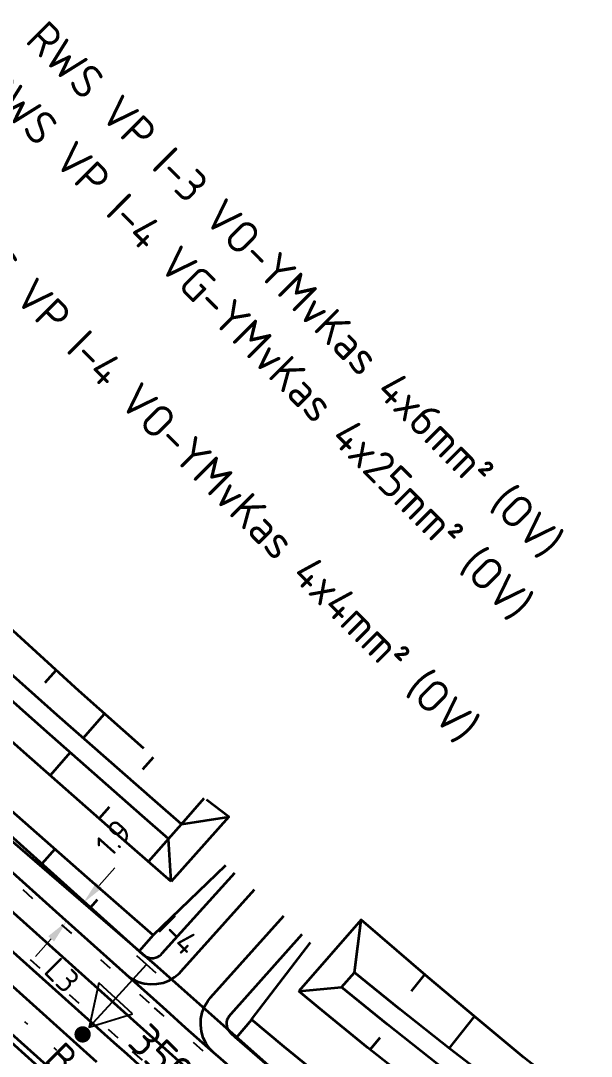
# Model space of a CAD drawing. Header units: metres. Extents: x 134219 to 139080, y 438661 to 444352.
# Drawn here: x 138175.8 to 138219.5, y 439640.5 to 439719.7 of the extents above; entities that cross this region are included whole.
import ezdxf
from ezdxf.enums import TextEntityAlignment as Align

# ---------------------------------------------------------------- set-up
doc = ezdxf.new("R2010")
doc.units = ezdxf.units.M
doc.linetypes.add('13strp', pattern=[4, 1, -3])
doc.linetypes.add('30270strp', pattern=[3, 0.3, -2.7])
doc.layers.get('DEFPOINTS').update_dxf_attribs({"color": 193})
for name, color, linetype, lineweight in [('N-WE-KL-ET-T18', 1, 'Continuous', 18), ('N-WE-KL-ET-T25', 7, 'Continuous', 25), ('N-WE-KL-ET_LS_OV_ARMATUUR-S', 7, 'Continuous', 25), ('N-WE-KL-ET_LS_OV_ARMATUUR-T18', 1, 'Continuous', 25), ('N-WE-KL-ET_LS_OV_KABEL-G', 10, 'KL-LS-OV-N', 35), ('N-WE-KL-ET_LS_OV_KABEL-M', 7, 'Continuous', 18), ('N-WE-KL-ET_LS_OV_KABEL-T25', 7, 'Continuous', 25), ('Utd-ondergr-nw', 8, '13strp', 35)]:
    doc.layers.add(name, color=color, linetype=linetype, lineweight=lineweight)
doc.layers.add('N-WE-KL-ET_LS_OV_ARMATUUR-T25', color=2, linetype='Continuous')
doc.layers.add('Utd-weg-nw', color=8, linetype='Continuous')
doc.styles.add('ISO18', font='NLCS-ISO.ttf')
doc.styles.add('ISO25', font='NLCS-ISO.ttf')
doc.styles.add('NLCS-ISO', font='NLCS-ISO.ttf')
doc.styles.add('NLCS_18', font='NLCS-ISO.ttf', dxfattribs={"height": 1.8})
doc.styles.add('NLCS_25', font='NLCS-ISO.ttf', dxfattribs={"height": 2.5})
doc.linetypes.add('KL-LS-OV-N', pattern='A,4,-1,[103,NLCS.SHX,S=0.75,R=0,X=0,Y=0],-1,4,-1.5,["0V",Standard,S=1,R=0,X=0,Y=-0.5],-3', length=14.5)
doc.dimstyles.new('NLCS_t18_pijl_Dimension_l3_h1', dxfattribs={"dimtxt": 1.8, "dimasz": 1.8, "dimexe": 2, "dimexo": 2, "dimgap": 0.7, "dimtad": 1, "dimdec": 1, "dimzin": 0, "dimdsep": 46, "dimtxsty": 'NLCS_18', "dimcen": 2.5, "dimdle": 2, "dimclrd": 256, "dimclre": 256, "dimclrt": 256, "dimadec": 1, "dimazin": 0, "dimtfac": 1, "dimtdec": 1, "dimtofl": 0, "dimtmove": 1, "dimatfit": 0, "dimfxl": 0, "dimtolj": 1, "dimtzin": 0, "dimlwd": 18, "dimlwe": 18, "dimarcsym": 0})

# ---------------------------------------------------------------- blocks, each defined once
blk = doc.blocks.new('SKL-ET_OV_ARMATUUR_HD_NATRIUM_1x100W-SO')
for points in [[(3.493, -1.757), (6.493, 0), (3.493, 1.757)], [(3.493, 1.757), (3.493, -1.757)], [(0, 1), (0, -1)], [(3.493, 0), (0, 0)], [(3.493, 0), (6.5, 0)]]:
    blk.add_lwpolyline(points)
at = {"const_width": 0.625}
blk.add_lwpolyline([(6.938, 0, 1), (7.562, 0, 1)], format="xyb", close=True, dxfattribs=at)
at = {"layer": 'N-WE-KL-ET-T18', "linetype": 'ByBlock', "style": 'NLCS-ISO'}
blk.add_attdef('GROEPSNUMMER', text='', height=1.8, dxfattribs=at).set_placement((-2, -4), align=Align.RIGHT)
blk.add_attdef('FASE-AANSLUITING', (10, -4), '', height=1.8, dxfattribs=at)
at = {"layer": 'N-WE-KL-ET-T18', "linetype": 'ByBlock', "style": 'NLCS-ISO', "flags": 1}
for tag, p in [('TYPE_ARMATUUR', (7.765, -13.456)), ('TYPE_FABRIKAAT', (7.765, -17.24)), ('VERMOGEN_LAMP', (7.765, -21.025)), ('SPIEGELSTAND', (7.765, -24.809)), ('HOOGTE_LICHTMAST', (7.765, -28.594)), ('UITLEGGERHOEK', (7.765, -32.378)), ('TYPE_LICHTMAST', (7.765, -36.163)), ('BOTSVRIENDELIJK', (7.765, -39.947)), ('POSITIE_LICHTMAST', (7.765, -43.732)), ('KABELAANSLUITING', (7.765, -47.516)), ('VOEDINGSPUNT', (7.765, -51.301))]:
    blk.add_attdef(tag, p, '', height=1.8, dxfattribs=at)
at = {"layer": 'N-WE-KL-ET-T25', "linetype": 'ByBlock', "style": 'NLCS-ISO'}
blk.add_attdef('MASTNUMMER', text='', height=2.5, dxfattribs=at).set_placement((4, 4.31), align=Align.MIDDLE)
at = {"layer": 'N-WE-KL-ET-T25', "linetype": 'ByBlock', "style": 'NLCS-ISO', "flags": 1}
blk.add_attdef('TYPE_SYMBOOL', (7.765, -10.056), '', height=2.5, dxfattribs=at)
blk = doc.blocks.new('*D524')
at = {"layer": 'DEFPOINTS', "color": 0, "transparency": 16777216}
for p in [(138180.575, 439652.209), (138180.575, 439652.209), (138179.306, 439650.794)]:
    blk.add_point(p, dxfattribs=at)
at = {"layer": 'N-WE-KL-ET_LS_OV_KABEL-M', "linetype": 'Continuous', "lineweight": 18, "transparency": 16777216}
for p, q in [((138181.776, 439653.55), (138182.977, 439654.89)), ((138178.105, 439649.453), (138176.904, 439648.113))]:
    blk.add_line(p, q, dxfattribs=at)
at = {"layer": 'N-WE-KL-ET_LS_OV_KABEL-M', "lineweight": 18, "transparency": 16777216}
for p, q in [((138180.575, 439652.209), (138179.085, 439653.544)), ((138179.306, 439650.794), (138177.817, 439652.129))]:
    blk.add_line(p, q, dxfattribs=at)
at = {"layer": 'N-WE-KL-ET_LS_OV_KABEL-M', "transparency": 16777216}
for points in [[(138181.553, 439653.75), (138182, 439653.349), (138180.575, 439652.209)], [(138177.881, 439649.654), (138178.328, 439649.253), (138179.306, 439650.794)]]:
    blk.add_solid(points, dxfattribs=at)
at = {"layer": 'N-WE-KL-ET_LS_OV_KABEL-M', "transparency": 16777216, "insert": (138182.884, 439657.183), "char_height": 1.8, "attachment_point": 5, "rotation": 48.13236, "style": 'NLCS_18'}
blk.add_mtext('\\A1;1.9', dxfattribs=at)

msp = doc.modelspace()

# ---------------------------------------------------------------- linework, layer by layer
at = {"layer": 'N-WE-KL-ET_LS_OV_KABEL-G', "elevation": 1.529, "flags": 128}
msp.add_lwpolyline([(138133.391, 439694.255), (138133.417, 439694.214), (138156.729, 439673.601), (138171.205, 439660.277), (138186.021, 439647.52), (138201.161, 439634.058), (138216.608, 439621.964), (138233.948, 439609.266), (138249.422, 439599.402), (138266.569, 439589.165), (138289.415, 439577.373), (138291.617, 439576.419), (138300.218, 439571.539), (138316.399, 439563.672), (138331.013, 439557.056), (138349.991, 439546.814), (138368.981, 439538.945), (138371.248, 439538.662), (138371.171, 439538.445)], dxfattribs=at)
at = {"layer": 'Utd-ondergr-nw', "linetype": 'Continuous', "flags": 128}
for points in [[(138181.597, 439640.012), (138174.15, 439646.686), (138166.703, 439653.36), (138159.256, 439660.035), (138156.59, 439662.424), (138151.81, 439666.709), (138144.363, 439673.383), (138136.916, 439680.057), (138134.966, 439681.805), (138129.469, 439686.731), (138125.745, 439690.068), (138122.022, 439693.405), (138121.573, 439693.808), (138114.575, 439700.079), (138113.116, 439701.383)], [(138185.193, 439664.03), (138180.216, 439668.438), (138172.819, 439675.167), (138170.098, 439677.495), (138165.253, 439681.708), (138157.826, 439688.405), (138150.421, 439695.126), (138148.505, 439696.912), (138144.687, 439700.715)], [(138179.762, 439637.964), (138172.315, 439644.638), (138164.868, 439651.313), (138157.421, 439657.987), (138154.755, 439660.376), (138149.974, 439664.661), (138142.527, 439671.335), (138135.08, 439678.009), (138133.13, 439679.757), (138127.633, 439684.683), (138123.91, 439688.02), (138120.187, 439691.357), (138119.737, 439691.76), (138112.74, 439698.031), (138111.28, 439699.335)], [(138179.428, 439637.592), (138171.981, 439644.266), (138164.534, 439650.94), (138157.087, 439657.614), (138154.421, 439660.004), (138149.64, 439664.288), (138142.194, 439670.963), (138134.747, 439677.637), (138132.797, 439679.384), (138127.3, 439684.311), (138123.576, 439687.648), (138119.853, 439690.985), (138119.403, 439691.388), (138112.406, 439697.659), (138110.947, 439698.963)], [(138188.084, 439658.233), (138186.072, 439659.988), (138178.558, 439666.588), (138171.08, 439673.227), (138168.412, 439675.614), (138163.631, 439679.899), (138156.184, 439686.573), (138148.737, 439693.247), (138146.787, 439694.995), (138144.513, 439697.029)], [(138187.083, 439657.116), (138185.071, 439658.871), (138177.557, 439665.471), (138170.079, 439672.11), (138167.411, 439674.497), (138162.63, 439678.782), (138155.183, 439685.456), (138147.736, 439692.13), (138145.786, 439693.878), (138143.511, 439695.912)], [(138187.29, 439653.856), (138183.519, 439657.14), (138176.005, 439663.739), (138168.527, 439670.379), (138165.859, 439672.766), (138161.078, 439677.051), (138153.631, 439683.725), (138146.184, 439690.399), (138144.234, 439692.147), (138140.221, 439695.732)], [(138185.935, 439644.853), (138183.828, 439646.741), (138178.488, 439651.527), (138171.041, 439658.201), (138163.595, 439664.875), (138160.928, 439667.265), (138156.148, 439671.549), (138148.701, 439678.223), (138141.254, 439684.897), (138139.304, 439686.645), (138134.107, 439691.302), (138133.807, 439691.572), (138130.084, 439694.909)], [(138185.923, 439649.746), (138180.85, 439654.161), (138173.336, 439660.761), (138165.858, 439667.4), (138163.189, 439669.787), (138158.409, 439674.072), (138150.962, 439680.746), (138143.515, 439687.42), (138141.565, 439689.168), (138136.497, 439693.693)], [(138185.163, 439648.23), (138179.823, 439653.016), (138172.376, 439659.69), (138164.929, 439666.364), (138162.263, 439668.754), (138157.483, 439673.039), (138150.036, 439679.713), (138142.589, 439686.387), (138140.639, 439688.135), (138135.442, 439692.792)], [(138182.932, 439641.502), (138175.485, 439648.176), (138168.038, 439654.85), (138160.591, 439661.524), (138157.925, 439663.913), (138153.144, 439668.198), (138145.697, 439674.872), (138138.251, 439681.546), (138136.3, 439683.294), (138130.804, 439688.22), (138127.08, 439691.557)], [(138177.649, 439669.075), (138178.482, 439670.016)], [(138180.565, 439664.825), (138182.199, 439666.682)], [(138179.564, 439663.708), (138178.027, 439661.964)], [(138185.129, 439662.448), (138185.937, 439663.371)], [(138188.084, 439658.233), (138189.813, 439660.218)], [(138182.555, 439659.534), (138181.789, 439658.66)], [(138191.711, 439658.788), (138189.99, 439660.084)], [(138187.083, 439657.116), (138185.557, 439655.364)], [(138189.395, 439638.748), (138186.893, 439640.973), (138185.425, 439642.288), (138184.434, 439643.177), (138176.987, 439649.851), (138169.54, 439656.525)], [(138178.39, 439656.322), (138177.397, 439655.19)], [(138185.923, 439649.746), (138191.475, 439655.1)], [(138185.163, 439648.23), (138185.191, 439648.206), (138185.325, 439648.112), (138185.472, 439648.042), (138185.628, 439647.996), (138185.79, 439647.976), (138185.953, 439647.982), (138186.113, 439648.016), (138186.265, 439648.074), (138186.406, 439648.157), (138186.531, 439648.261), (138186.616, 439648.351), (138192.158, 439654.514)], [(138183.828, 439646.741), (138183.912, 439646.669), (138184.312, 439646.388), (138184.753, 439646.175), (138185.223, 439646.037), (138185.708, 439645.977), (138186.197, 439645.997), (138186.677, 439646.097), (138187.133, 439646.272), (138187.555, 439646.52), (138187.931, 439646.833), (138188.061, 439646.969), (138193.685, 439653.223)], [(138181.638, 439652.439), (138181.124, 439651.85)], [(138190.564, 439640.717), (138190.249, 439641.042), (138189.967, 439641.442), (138189.754, 439641.882), (138189.615, 439642.351), (138189.554, 439642.837), (138189.573, 439643.326), (138189.672, 439643.805), (138189.847, 439644.262), (138190.094, 439644.685), (138190.317, 439644.966), (138195.92, 439651.221)], [(138221.966, 439634.585), (138218.09, 439637.416), (138214.309, 439640.372), (138210.614, 439643.434), (138206.947, 439646.53), (138203.31, 439649.66), (138201.854, 439650.912)], [(138185.923, 439649.746), (138184.851, 439648.51)], [(138191.889, 439642.216), (138191.784, 439642.324), (138191.69, 439642.457), (138191.619, 439642.604), (138191.573, 439642.76), (138191.552, 439642.922), (138191.559, 439643.085), (138191.592, 439643.245), (138191.65, 439643.397), (138191.732, 439643.538), (138191.881, 439643.72), (138197.33, 439649.803)], [(138193.457, 439643.267), (138197.974, 439649.174)], [(138220.255, 439632.367), (138216.338, 439635.199), (138212.461, 439638.089), (138208.625, 439641.035), (138204.831, 439644.036), (138201.326, 439646.889)], [(138205.7, 439645.443), (138206.727, 439646.72)], [(138221.907, 439626.534), (138218.907, 439628.637), (138217.918, 439629.339), (138213.966, 439632.199), (138210.055, 439635.116), (138206.185, 439638.09), (138202.357, 439641.12), (138198.572, 439644.205), (138197.07, 439645.455)], [(138220.322, 439630.481), (138219.338, 439631.179), (138215.408, 439634.023), (138211.518, 439636.923), (138207.668, 439639.88), (138203.861, 439642.893), (138200.343, 439645.756)], [(138220.572, 439616.498), (138216.583, 439619.468), (138213.608, 439621.73), (138212.628, 439622.484), (138208.708, 439625.546), (138204.823, 439628.653), (138200.976, 439631.805), (138197.164, 439635.001), (138193.39, 439638.241), (138190.884, 439640.435), (138190.564, 439640.717), (138188.394, 439642.649), (138186.927, 439643.964), (138185.935, 439644.853)], [(138193.458, 439643.266), (138192.281, 439641.87)], [(138219.499, 439623.339), (138216.472, 439625.463), (138215.474, 439626.172), (138211.486, 439629.061), (138207.538, 439632.007), (138203.632, 439635.01), (138199.769, 439638.07), (138195.949, 439641.185), (138193.457, 439643.267)], [(138208.592, 439641.061), (138210.511, 439643.521)], [(138221.757, 439618.109), (138217.786, 439621.065), (138214.825, 439623.317), (138213.85, 439624.068), (138209.948, 439627.115), (138206.082, 439630.207), (138202.252, 439633.344), (138198.458, 439636.526), (138194.702, 439639.75), (138192.207, 439641.935), (138191.889, 439642.216)], [(138221.972, 439609.919), (138217.906, 439612.873), (138213.875, 439615.874), (138210.869, 439618.159), (138209.878, 439618.922), (138205.917, 439622.016), (138201.992, 439625.155), (138198.104, 439628.34), (138194.253, 439631.569), (138190.439, 439634.843), (138187.907, 439637.061), (138185.391, 439639.298), (138183.924, 439640.613), (138182.932, 439641.502)], [(138203.265, 439641.882), (138202.538, 439640.976)]]:
    msp.add_lwpolyline(points, dxfattribs=at)
for points in [[(138187.29, 439653.856), (138187.083, 439657.116), (138188.084, 439658.233), (138191.711, 439658.788), (138187.29, 439653.856)], [(138197.07, 439645.455), (138200.343, 439645.756), (138201.326, 439646.889), (138201.854, 439650.912), (138197.07, 439645.455)]]:
    msp.add_lwpolyline(points, close=True, dxfattribs=at)
at = {"layer": 'Utd-weg-nw', "linetype": '30270strp', "flags": 128}
msp.add_lwpolyline([(138450.822, 439496.507), (138450.642, 439496.721), (138450.134, 439497.328), (138448.806, 439498.858), (138447.428, 439500.342), (138445.999, 439501.778), (138444.522, 439503.165), (138443.151, 439504.371), (138441.743, 439505.535), (138440.299, 439506.655), (138438.822, 439507.73), (138437.313, 439508.759), (138435.772, 439509.741), (138434.203, 439510.676), (138432.605, 439511.561), (138430.98, 439512.397), (138429.331, 439513.183), (138427.554, 439513.961), (138425.753, 439514.681), (138423.929, 439515.341), (138422.084, 439515.942), (138420.736, 439516.344), (138418.48, 439516.96), (138416.209, 439517.511), (138413.922, 439517.996), (138411.622, 439518.415), (138410.451, 439518.602), (138407.503, 439519.071), (138404.561, 439519.58), (138401.626, 439520.127), (138398.274, 439520.801), (138394.933, 439521.527), (138391.604, 439522.303), (138388.286, 439523.13), (138384.982, 439524.008), (138381.691, 439524.935), (138378.415, 439525.913), (138375.154, 439526.94), (138371.909, 439528.016), (138368.681, 439529.142), (138365.47, 439530.317), (138362.278, 439531.541), (138359.104, 439532.813), (138355.951, 439534.134), (138352.817, 439535.502), (138349.12, 439537.19), (138345.454, 439538.945), (138343.591, 439539.858), (138334.611, 439544.257), (138325.63, 439548.656), (138316.65, 439553.056), (138307.67, 439557.455), (138298.689, 439561.854), (138289.709, 439566.253), (138282.614, 439569.729), (138280.706, 439570.669), (138276.182, 439572.946), (138271.684, 439575.275), (138267.213, 439577.656), (138262.77, 439580.088), (138258.356, 439582.572), (138253.971, 439585.107), (138249.615, 439587.692), (138245.29, 439590.328), (138240.995, 439593.013), (138236.732, 439595.748), (138232.501, 439598.532), (138228.302, 439601.366), (138224.136, 439604.247), (138220.004, 439607.177), (138215.907, 439610.154), (138211.844, 439613.179), (138208.815, 439615.482), (138207.816, 439616.25), (138203.824, 439619.368), (138199.869, 439622.532), (138195.95, 439625.741), (138192.069, 439628.996), (138188.226, 439632.295), (138185.674, 439634.53), (138183.139, 439636.784), (138181.671, 439638.1), (138180.679, 439638.988), (138173.233, 439645.662), (138165.786, 439652.336), (138158.339, 439659.011), (138155.673, 439661.4), (138150.892, 439665.685), (138143.445, 439672.359), (138135.998, 439679.033), (138134.048, 439680.781), (138128.551, 439685.707), (138124.828, 439689.044), (138121.104, 439692.381), (138120.655, 439692.784), (138113.657, 439699.055), (138112.198, 439700.359)], dxfattribs=at)
at = {"layer": 'Utd-weg-nw', "linetype": '13strp', "flags": 128}
for points in [[(138185.635, 439644.518), (138178.188, 439651.192), (138170.741, 439657.866), (138163.294, 439664.54), (138160.628, 439666.929), (138155.847, 439671.214), (138148.4, 439677.888), (138140.954, 439684.562), (138139.003, 439686.31), (138133.507, 439691.236), (138129.783, 439694.573)], [(138183.232, 439641.837), (138175.785, 439648.511), (138168.338, 439655.185), (138160.892, 439661.859), (138158.225, 439664.249), (138153.445, 439668.533), (138145.998, 439675.207), (138138.551, 439681.881), (138136.601, 439683.629), (138131.104, 439688.556), (138127.381, 439691.893)], [(138328.897, 439555.324), (138319.917, 439559.724), (138310.936, 439564.123), (138301.956, 439568.522), (138292.976, 439572.921), (138285.881, 439576.397), (138284.005, 439577.321), (138279.558, 439579.559), (138275.136, 439581.849), (138270.741, 439584.189), (138266.374, 439586.58), (138262.034, 439589.022), (138257.723, 439591.513), (138253.442, 439594.055), (138249.19, 439596.646), (138244.968, 439599.286), (138240.777, 439601.974), (138236.618, 439604.711), (138232.491, 439607.496), (138228.396, 439610.329), (138224.334, 439613.209), (138220.306, 439616.136), (138216.312, 439619.109), (138213.334, 439621.373), (138212.353, 439622.128), (138208.429, 439625.193), (138204.54, 439628.303), (138200.688, 439631.458), (138196.873, 439634.657), (138193.095, 439637.901), (138190.586, 439640.098), (138188.094, 439642.314), (138186.627, 439643.629), (138185.635, 439644.518)], [(138327.313, 439552.091), (138318.333, 439556.491), (138309.353, 439560.89), (138300.372, 439565.289), (138291.392, 439569.688), (138284.297, 439573.164), (138282.406, 439574.096), (138277.921, 439576.353), (138273.462, 439578.661), (138269.031, 439581.021), (138264.627, 439583.432), (138260.251, 439585.895), (138255.904, 439588.407), (138251.586, 439590.97), (138247.299, 439593.582), (138243.042, 439596.244), (138238.816, 439598.956), (138234.622, 439601.715), (138230.46, 439604.524), (138226.331, 439607.38), (138222.235, 439610.284), (138218.173, 439613.235), (138214.146, 439616.234), (138211.143, 439618.517), (138210.153, 439619.278), (138206.196, 439622.369), (138202.275, 439625.505), (138198.391, 439628.686), (138194.544, 439631.912), (138190.735, 439635.183), (138188.204, 439637.398), (138185.691, 439639.633), (138184.224, 439640.948), (138183.232, 439641.837)]]:
    msp.add_lwpolyline(points, dxfattribs=at)

# ---------------------------------------------------------------- block references
at = {"layer": 'N-WE-KL-ET_LS_OV_ARMATUUR-S'}
ref = msp.add_blockref('SKL-ET_OV_ARMATUUR_HD_NATRIUM_1x100W-SO', (138185.405, 439647.489, 1.676), dxfattribs=dict(at, rotation=227.5702348175493))
ref.add_attrib('MASTNUMMER', '3595', (138183.843, 439641.389, 1.676), dxfattribs={"layer": 'N-WE-KL-ET_LS_OV_ARMATUUR-T25', "height": 2.5, "rotation": 314.99885, "style": 'ISO25'})
ref.add_attrib('TYPE_SYMBOOL', 'B', (138177.476, 439640.132, 1.676), dxfattribs={"layer": 'N-WE-KL-ET_LS_OV_ARMATUUR-T25', "height": 2.25, "rotation": 314.99885, "style": 'ISO25'})
ref.add_attrib('FASE-AANSLUITING_1', 'L3', (138177.441, 439646.893, 1.676), dxfattribs={"layer": 'N-WE-KL-ET_LS_OV_ARMATUUR-T18', "height": 1.8, "rotation": 314.99885, "style": 'ISO18'})
ref.add_attrib('GROEPSNUMMER', 'I-4', (138186.149, 439650.171, 1.676), dxfattribs={"layer": 'N-WE-KL-ET_LS_OV_ARMATUUR-T18', "height": 1.8, "rotation": 314.99885, "style": 'ISO18'})

# ---------------------------------------------------------------- texts
at = {"layer": 'N-WE-KL-ET_LS_OV_KABEL-T25', "style": 'NLCS_25'}
for s, p in [('RWS VP I-3 VO-YMvKas 4x6mm² (OV)', (138176.906, 439719.049)), ('RWS VP I-4 VG-YMvKas 4x25mm² (OV)', (138173.371, 439715.514)), ('RWS VP I-4 VO-YMvKas 4x4mm² (OV)', (138170.355, 439705.039))]:
    msp.add_text(s, height=2.5, rotation=314.99885, dxfattribs=at).set_placement(p, align=Align.MIDDLE_LEFT)

# ---------------------------------------------------------------- dimensions: what is measured, and where the dimension line sits
at = {"layer": 'N-WE-KL-ET_LS_OV_KABEL-M'}
dim = msp.add_linear_dim(base=(138180.575, 439652.209), p1=(138179.306, 439650.794), p2=(138180.575, 439652.209), angle=48.13236, dimstyle='NLCS_t18_pijl_Dimension_l3_h1', dxfattribs=at)
dim.commit()
dim.dimension.update_dxf_attribs({"geometry": '*D524', "text_midpoint": (138184.075, 439656.115), "dimtype": 161})

doc.saveas('drawing.dxf')
